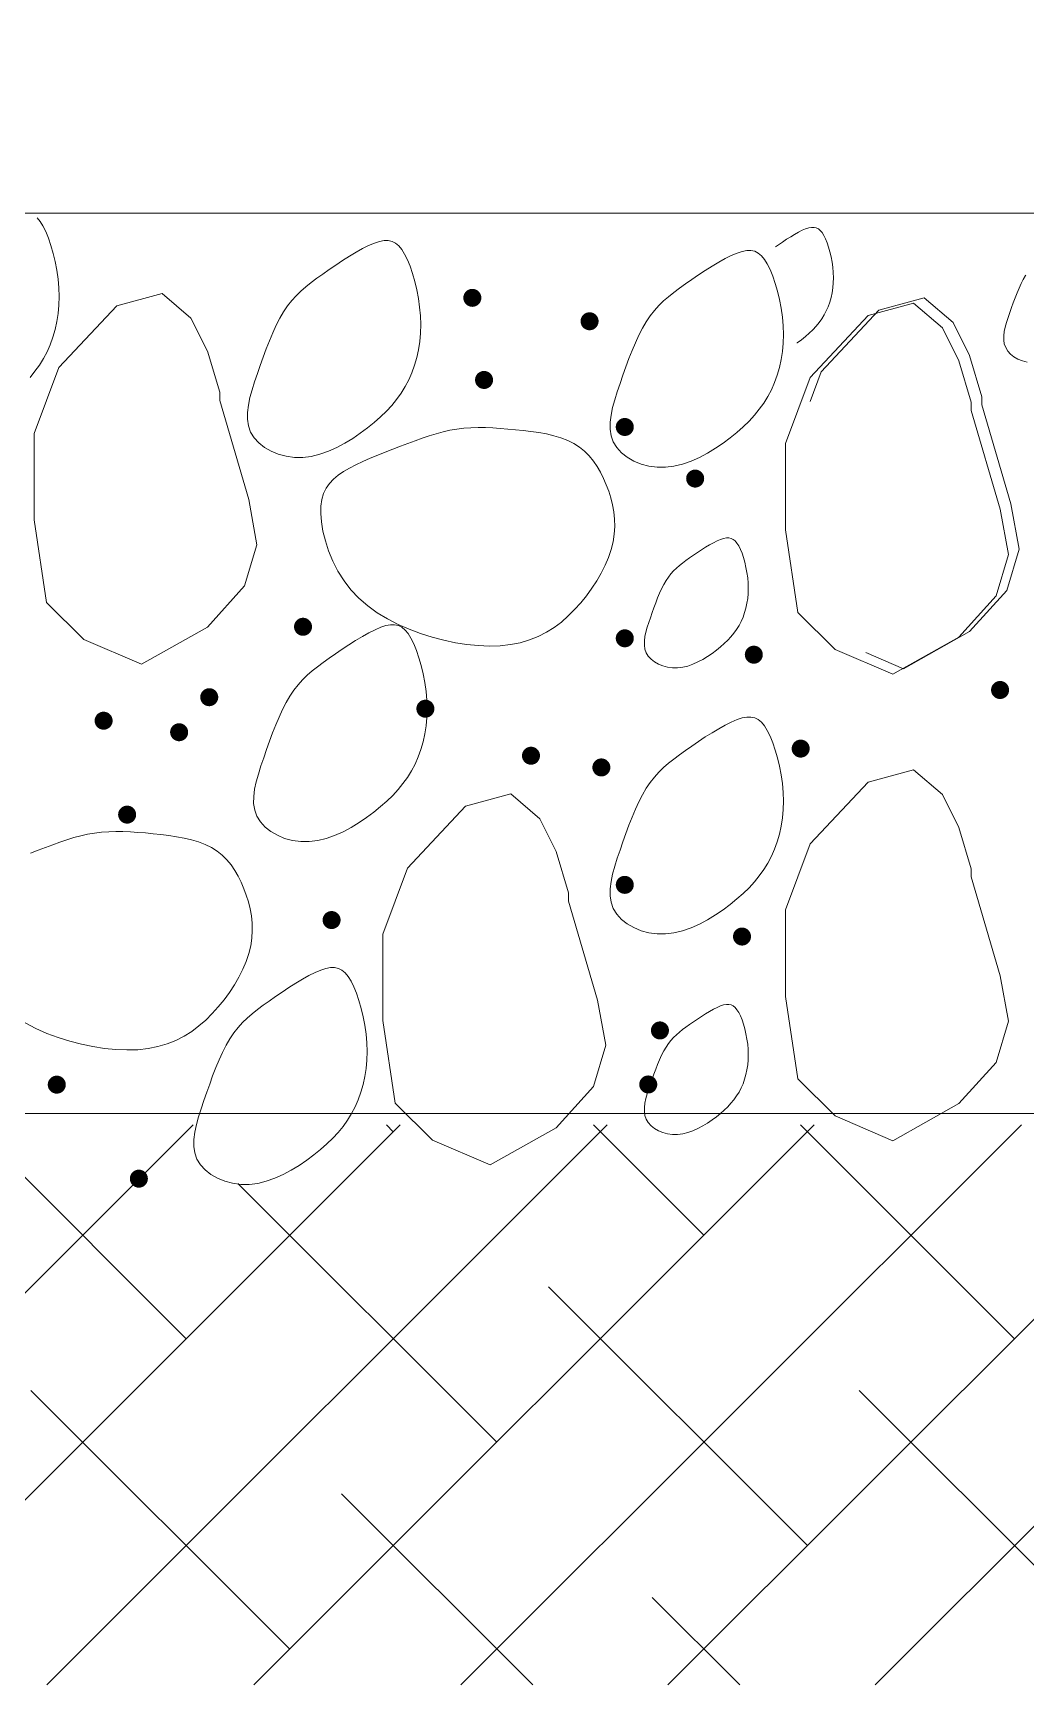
# Model space of a CAD drawing. Extents: x -6361 to -6309, y 575 to 701.
# Drawn here: x -6336.185 to -6335.084, y 652.387 to 654.222 of the extents above; entities that cross this region are included whole.
import ezdxf

# ---------------------------------------------------------------- set-up
doc = ezdxf.new("R2010")
doc.units = 0
doc.header["$MEASUREMENT"] = 0
for name, color, linetype in [('04', 1, 'CONTINUOUS'), ('FOOT', 4, 'CONTINUOUS'), ('HACTH', 8, 'CONTINUOUS')]:
    doc.layers.add(name, color=color, linetype=linetype)

msp = doc.modelspace()

# ---------------------------------------------------------------- hatches: boundary and pattern name
at = {"layer": 'FOOT'}
h = msp.add_hatch(dxfattribs=at)
h.set_pattern_fill('AR-SAND', color=256, style=0)
h.set_pattern_definition([(37.5, (-6568.4681, 648.7499), (-0.062993, 1.926824), [0, -1.52, 0, -1.7, 0, -1.625]), (7.5, (-6568.4681, 648.7499), (1.769777, 2.822146), [0, -0.82, 0, -1.37, 0, -0.525]), (327.5, (-6569.6981, 648.7499), (3.114142, 0.005659), [0, -0.5, 0, -1.8, 0, -2.35]), (317.5, (-6569.698, 648.7499), (3.006127, 0.877676), [0, -0.25, 0, -1.18, 0, -1.35])])
h.paths.add_polyline_path([(-6333.5034, 654.0217), (-6333.5034, 654.2217), (-6338.4353, 654.2217), (-6338.4353, 654.0217)])
h.paths.add_polyline_path([(-6334.485, 653.7523), (-6334.485, 654.19), (-6334.1057, 654.19), (-6334.1057, 653.7523)], flags=9)
at = {"layer": 'HACTH', "lineweight": 13}
h = msp.add_hatch(dxfattribs=at)
h.set_pattern_fill('ANSI38', color=256, scale=1.3, style=0)
h.set_pattern_definition([(45, (-6568.46813, 648.74985), (-0.11490485, 0.11490485), []), (135, (-6568.46813, 648.74985), (-0.34471456, 0.11490485), [0.40625, -0.24375])])
h.paths.add_polyline_path([(-6331.4038, 652.9861), (-6331.7269, 652.6636), (-6331.9808, 652.5254), (-6332.0961, 652.5023), (-6332.3269, 652.4793), (-6332.6269, 652.4332), (-6332.7885, 652.4332), (-6333.0654, 652.3871), (-6338.4196, 652.3871), (-6338.4196, 653.0091), (-6333.0423, 653.0091), (-6332.4654, 653.0091), (-6332.05, 653.1013), (-6331.9346, 653.2395), (-6331.8192, 653.3777), (-6331.773, 653.0321)])

# ---------------------------------------------------------------- linework, layer by layer
at = {"layer": '04', "lineweight": 13}
for p, q in [((-6333.5034, 654.0217), (-6338.4353, 654.0217)), ((-6333.5034, 653.0217), (-6338.4353, 653.0217))]:
    msp.add_line(p, q, dxfattribs=at)
at = {"layer": 'HACTH', "lineweight": 13}
for p, q in [((-6336.181, 654.0166), (-6336.1776, 654.0125)), ((-6336.1776, 654.0125), (-6336.1744, 654.0074)), ((-6336.1744, 654.0074), (-6336.1713, 654.0011)), ((-6336.1713, 654.0011), (-6336.1684, 653.9938)), ((-6335.3446, 653.9954), (-6335.3402, 653.9981)), ((-6335.3402, 653.9981), (-6335.3358, 654.0005)), ((-6335.3358, 654.0005), (-6335.3318, 654.0026)), ((-6335.3318, 654.0026), (-6335.328, 654.0042)), ((-6335.328, 654.0042), (-6335.3245, 654.0053)), ((-6335.3245, 654.0053), (-6335.3215, 654.0059)), ((-6335.3215, 654.0059), (-6335.3187, 654.0059)), ((-6335.3187, 654.0059), (-6335.3162, 654.0053)), ((-6335.3162, 654.0053), (-6335.3139, 654.0042)), ((-6335.3139, 654.0042), (-6335.3117, 654.0024)), ((-6335.3117, 654.0024), (-6335.3097, 654)), ((-6335.3097, 654), (-6335.3078, 653.9969)), ((-6335.3078, 653.9969), (-6335.306, 653.9931)), ((-6336.1684, 653.9938), (-6336.1656, 653.9858)), ((-6336.1656, 653.9858), (-6336.1631, 653.977)), ((-6335.8344, 653.9738), (-6335.827, 653.9783)), ((-6335.827, 653.9783), (-6335.8198, 653.9823)), ((-6335.8198, 653.9823), (-6335.813, 653.9857)), ((-6335.813, 653.9857), (-6335.8066, 653.9884)), ((-6335.8066, 653.9884), (-6335.8009, 653.9902)), ((-6335.8009, 653.9902), (-6335.7958, 653.9912)), ((-6335.7958, 653.9912), (-6335.7912, 653.9912)), ((-6335.7912, 653.9912), (-6335.787, 653.9903)), ((-6335.787, 653.9903), (-6335.7832, 653.9883)), ((-6335.7832, 653.9883), (-6335.7796, 653.9854)), ((-6335.7796, 653.9854), (-6335.7763, 653.9813)), ((-6335.7763, 653.9813), (-6335.7731, 653.9762)), ((-6335.4105, 653.9747), (-6335.4041, 653.9774)), ((-6335.4041, 653.9774), (-6335.3984, 653.9792)), ((-6335.3984, 653.9792), (-6335.3933, 653.9802)), ((-6335.3933, 653.9802), (-6335.3887, 653.9802)), ((-6335.3887, 653.9802), (-6335.3845, 653.9793)), ((-6335.3845, 653.9793), (-6335.3806, 653.9774)), ((-6335.3806, 653.9774), (-6335.3771, 653.9744)), ((-6335.3613, 653.9843), (-6335.3581, 653.9866)), ((-6335.3581, 653.9866), (-6335.3537, 653.9896)), ((-6335.3537, 653.9896), (-6335.3492, 653.9926)), ((-6335.3492, 653.9926), (-6335.3446, 653.9954)), ((-6335.306, 653.9931), (-6335.3042, 653.9887)), ((-6335.3042, 653.9887), (-6335.3025, 653.9839)), ((-6335.3025, 653.9839), (-6335.301, 653.9787)), ((-6335.301, 653.9787), (-6335.2997, 653.9731)), ((-6336.1631, 653.977), (-6336.1609, 653.9678)), ((-6336.1609, 653.9678), (-6336.1591, 653.9582)), ((-6335.8639, 653.954), (-6335.8568, 653.959)), ((-6335.8568, 653.959), (-6335.8495, 653.964)), ((-6335.8495, 653.964), (-6335.842, 653.969)), ((-6335.842, 653.969), (-6335.8344, 653.9738)), ((-6335.7731, 653.9762), (-6335.77, 653.9699)), ((-6335.77, 653.9699), (-6335.767, 653.9627)), ((-6335.767, 653.9627), (-6335.7642, 653.9546)), ((-6335.4395, 653.958), (-6335.4319, 653.9628)), ((-6335.4319, 653.9628), (-6335.4245, 653.9673)), ((-6335.4245, 653.9673), (-6335.4173, 653.9713)), ((-6335.4173, 653.9713), (-6335.4105, 653.9747)), ((-6335.3771, 653.9744), (-6335.3737, 653.9703)), ((-6335.3737, 653.9703), (-6335.3706, 653.9652)), ((-6335.3706, 653.9652), (-6335.3674, 653.9589)), ((-6335.2997, 653.9731), (-6335.2986, 653.9674)), ((-6335.2986, 653.9674), (-6335.2978, 653.9615)), ((-6335.2978, 653.9615), (-6335.2973, 653.9557)), ((-6336.1591, 653.9582), (-6336.1577, 653.9485)), ((-6336.1577, 653.9485), (-6336.1569, 653.9387)), ((-6335.8827, 653.9399), (-6335.8768, 653.9446)), ((-6335.8768, 653.9446), (-6335.8706, 653.9493)), ((-6335.8706, 653.9493), (-6335.8639, 653.954)), ((-6335.7642, 653.9546), (-6335.7617, 653.9458)), ((-6335.7617, 653.9458), (-6335.7595, 653.9366)), ((-6335.4681, 653.9383), (-6335.4614, 653.9431)), ((-6335.4614, 653.9431), (-6335.4543, 653.948)), ((-6335.4543, 653.948), (-6335.447, 653.953)), ((-6335.447, 653.953), (-6335.4395, 653.958)), ((-6335.3674, 653.9589), (-6335.3645, 653.9517)), ((-6335.3645, 653.9517), (-6335.3617, 653.9436)), ((-6335.3617, 653.9436), (-6335.3592, 653.9349)), ((-6335.2973, 653.9442), (-6335.2978, 653.9386)), ((-6335.2973, 653.9557), (-6335.2971, 653.9499)), ((-6335.2971, 653.9499), (-6335.2973, 653.9442)), ((-6335.0912, 653.9384), (-6335.0889, 653.9434)), ((-6335.0889, 653.9434), (-6335.0865, 653.948)), ((-6335.0865, 653.948), (-6335.084, 653.9524)), ((-6335.084, 653.9524), (-6335.0838, 653.9526)), ((-6336.1569, 653.9387), (-6336.1566, 653.929)), ((-6336.1566, 653.929), (-6336.1569, 653.9196)), ((-6336.0926, 653.9189), (-6336.0422, 653.9326)), ((-6336.0422, 653.9326), (-6336.0102, 653.9052)), ((-6335.903, 653.9186), (-6335.8984, 653.9245)), ((-6335.8984, 653.9245), (-6335.8934, 653.93)), ((-6335.8934, 653.93), (-6335.8882, 653.9351)), ((-6335.8882, 653.9351), (-6335.8827, 653.9399)), ((-6335.7595, 653.9366), (-6335.7577, 653.927)), ((-6335.7577, 653.927), (-6335.7564, 653.9173)), ((-6335.4909, 653.919), (-6335.4857, 653.9241)), ((-6335.4857, 653.9241), (-6335.4802, 653.9289)), ((-6335.4802, 653.9289), (-6335.4743, 653.9336)), ((-6335.4743, 653.9336), (-6335.4681, 653.9383)), ((-6335.3592, 653.9349), (-6335.357, 653.9256)), ((-6335.357, 653.9256), (-6335.3552, 653.916)), ((-6335.3012, 653.9228), (-6335.303, 653.9178)), ((-6335.2997, 653.9279), (-6335.3012, 653.9228)), ((-6335.2986, 653.9332), (-6335.2997, 653.9279)), ((-6335.2978, 653.9386), (-6335.2986, 653.9332)), ((-6335.2468, 653.914), (-6335.1964, 653.9277)), ((-6335.1964, 653.9277), (-6335.1643, 653.9002)), ((-6335.0975, 653.9222), (-6335.0955, 653.9277)), ((-6335.0955, 653.9277), (-6335.0934, 653.9331)), ((-6335.0934, 653.9331), (-6335.0912, 653.9384)), ((-6336.1577, 653.9103), (-6336.1591, 653.9012)), ((-6336.1569, 653.9196), (-6336.1577, 653.9103)), ((-6336.1567, 653.8502), (-6336.0926, 653.9189)), ((-6336.0102, 653.9052), (-6335.9918, 653.8685)), ((-6335.9156, 653.8971), (-6335.9116, 653.9049)), ((-6335.9116, 653.9049), (-6335.9074, 653.9121)), ((-6335.9074, 653.9121), (-6335.903, 653.9186)), ((-6335.7564, 653.9173), (-6335.7555, 653.9075)), ((-6335.7555, 653.9075), (-6335.7552, 653.8979)), ((-6335.5049, 653.9011), (-6335.5005, 653.9076)), ((-6335.5005, 653.9076), (-6335.4959, 653.9136)), ((-6335.4959, 653.9136), (-6335.4909, 653.919)), ((-6335.3552, 653.916), (-6335.3538, 653.9063)), ((-6335.3538, 653.9063), (-6335.353, 653.8965)), ((-6335.3228, 653.8392), (-6335.2587, 653.9079)), ((-6335.3101, 653.9042), (-6335.3131, 653.9001)), ((-6335.3109, 653.8453), (-6335.2468, 653.914)), ((-6335.3074, 653.9086), (-6335.3101, 653.9042)), ((-6335.3051, 653.9131), (-6335.3074, 653.9086)), ((-6335.303, 653.9178), (-6335.3051, 653.9131)), ((-6335.2587, 653.9079), (-6335.2083, 653.9216)), ((-6335.2083, 653.9216), (-6335.1762, 653.8942)), ((-6335.105, 653.9004), (-6335.1033, 653.9057)), ((-6335.1033, 653.9057), (-6335.1014, 653.9112)), ((-6335.1014, 653.9112), (-6335.0995, 653.9167)), ((-6335.0995, 653.9167), (-6335.0975, 653.9222)), ((-6336.161, 653.8924), (-6336.1634, 653.8839)), ((-6336.1591, 653.9012), (-6336.161, 653.8924)), ((-6335.9231, 653.88), (-6335.9194, 653.8888)), ((-6335.9194, 653.8888), (-6335.9156, 653.8971)), ((-6335.7555, 653.8884), (-6335.7563, 653.8791)), ((-6335.7552, 653.8979), (-6335.7555, 653.8884)), ((-6335.5169, 653.8778), (-6335.5131, 653.8861)), ((-6335.5131, 653.8861), (-6335.5091, 653.8939)), ((-6335.5091, 653.8939), (-6335.5049, 653.9011)), ((-6335.353, 653.8965), (-6335.3527, 653.8869)), ((-6335.3527, 653.8869), (-6335.353, 653.8774)), ((-6335.3239, 653.8884), (-6335.3281, 653.8847)), ((-6335.32, 653.8922), (-6335.3239, 653.8884)), ((-6335.3164, 653.896), (-6335.32, 653.8922)), ((-6335.3131, 653.9001), (-6335.3164, 653.896)), ((-6335.1762, 653.8942), (-6335.1579, 653.8576)), ((-6335.1643, 653.9002), (-6335.146, 653.8636)), ((-6335.1081, 653.8853), (-6335.1075, 653.8902)), ((-6335.1075, 653.8902), (-6335.1064, 653.8952)), ((-6335.1064, 653.8952), (-6335.105, 653.9004)), ((-6336.1699, 653.8677), (-6336.1738, 653.8602)), ((-6336.1664, 653.8756), (-6336.1699, 653.8677)), ((-6336.1634, 653.8839), (-6336.1664, 653.8756)), ((-6335.9918, 653.8685), (-6335.9781, 653.8228)), ((-6335.93, 653.8619), (-6335.9266, 653.8711)), ((-6335.9266, 653.8711), (-6335.9231, 653.88)), ((-6335.7577, 653.87), (-6335.7596, 653.8612)), ((-6335.7563, 653.8791), (-6335.7577, 653.87)), ((-6335.5241, 653.8601), (-6335.5206, 653.8691)), ((-6335.5206, 653.8691), (-6335.5169, 653.8778)), ((-6335.3538, 653.8681), (-6335.3552, 653.859)), ((-6335.353, 653.8774), (-6335.3538, 653.8681)), ((-6335.3373, 653.8775), (-6335.3375, 653.8774)), ((-6335.3325, 653.8811), (-6335.3373, 653.8775)), ((-6335.3281, 653.8847), (-6335.3325, 653.8811)), ((-6335.1081, 653.8807), (-6335.1081, 653.8853)), ((-6335.1075, 653.8764), (-6335.1081, 653.8807)), ((-6335.106, 653.8723), (-6335.1075, 653.8764)), ((-6335.1037, 653.8685), (-6335.106, 653.8723)), ((-6335.1006, 653.865), (-6335.1037, 653.8685)), ((-6336.1842, 653.777), (-6336.1567, 653.8502)), ((-6336.1783, 653.853), (-6336.1833, 653.846)), ((-6336.1738, 653.8602), (-6336.1783, 653.853)), ((-6335.9364, 653.8434), (-6335.9332, 653.8526)), ((-6335.9332, 653.8526), (-6335.93, 653.8619)), ((-6335.7621, 653.8527), (-6335.765, 653.8445)), ((-6335.7596, 653.8612), (-6335.7621, 653.8527)), ((-6335.5307, 653.8416), (-6335.5275, 653.8509)), ((-6335.5275, 653.8509), (-6335.5241, 653.8601)), ((-6335.3571, 653.8502), (-6335.3595, 653.8417)), ((-6335.3552, 653.859), (-6335.3571, 653.8502)), ((-6335.1579, 653.8576), (-6335.1442, 653.8118)), ((-6335.146, 653.8636), (-6335.1323, 653.8178)), ((-6335.0968, 653.862), (-6335.1006, 653.865)), ((-6335.0924, 653.8595), (-6335.0968, 653.862)), ((-6335.0875, 653.8575), (-6335.0924, 653.8595)), ((-6335.0823, 653.8561), (-6335.0875, 653.8575)), ((-6336.1833, 653.846), (-6336.1887, 653.8393)), ((-6335.9423, 653.8255), (-6335.9395, 653.8344)), ((-6335.9395, 653.8344), (-6335.9364, 653.8434)), ((-6335.7685, 653.8366), (-6335.7725, 653.829)), ((-6335.765, 653.8445), (-6335.7685, 653.8366)), ((-6335.537, 653.8234), (-6335.5339, 653.8324)), ((-6335.5339, 653.8324), (-6335.5307, 653.8416)), ((-6335.3625, 653.8335), (-6335.366, 653.8256)), ((-6335.3595, 653.8417), (-6335.3625, 653.8335)), ((-6335.3503, 653.766), (-6335.3228, 653.8392)), ((-6335.3231, 653.8126), (-6335.3109, 653.8453)), ((-6335.9781, 653.8228), (-6335.9781, 653.8136)), ((-6335.9781, 653.8136), (-6335.946, 653.7038)), ((-6335.9465, 653.8084), (-6335.9447, 653.8168)), ((-6335.9447, 653.8168), (-6335.9423, 653.8255)), ((-6335.7819, 653.8148), (-6335.7874, 653.8081)), ((-6335.7769, 653.8218), (-6335.7819, 653.8148)), ((-6335.7725, 653.829), (-6335.7769, 653.8218)), ((-6335.5422, 653.8058), (-6335.5398, 653.8145)), ((-6335.5398, 653.8145), (-6335.537, 653.8234)), ((-6335.3699, 653.818), (-6335.3744, 653.8108)), ((-6335.366, 653.8256), (-6335.3699, 653.818)), ((-6335.1323, 653.8178), (-6335.1323, 653.8087)), ((-6335.9476, 653.7927), (-6335.9475, 653.8004)), ((-6335.9475, 653.8004), (-6335.9465, 653.8084)), ((-6335.7998, 653.7954), (-6335.8068, 653.7892)), ((-6335.7933, 653.8017), (-6335.7998, 653.7954)), ((-6335.7874, 653.8081), (-6335.7933, 653.8017)), ((-6335.545, 653.7894), (-6335.544, 653.7974)), ((-6335.544, 653.7974), (-6335.5422, 653.8058)), ((-6335.3849, 653.7972), (-6335.3908, 653.7907)), ((-6335.3794, 653.8038), (-6335.3849, 653.7972)), ((-6335.3744, 653.8108), (-6335.3794, 653.8038)), ((-6335.1442, 653.8118), (-6335.1442, 653.8026)), ((-6335.1442, 653.8026), (-6335.1121, 653.6928)), ((-6335.1323, 653.8087), (-6335.1002, 653.6988)), ((-6336.1842, 653.6809), (-6336.1842, 653.777)), ((-6335.9465, 653.7854), (-6335.9476, 653.7927)), ((-6335.9441, 653.7786), (-6335.9465, 653.7854)), ((-6335.9402, 653.7723), (-6335.9441, 653.7786)), ((-6335.8223, 653.7772), (-6335.8306, 653.7715)), ((-6335.8143, 653.7832), (-6335.8223, 653.7772)), ((-6335.8068, 653.7892), (-6335.8143, 653.7832)), ((-6335.738, 653.7767), (-6335.7457, 653.7744)), ((-6335.7304, 653.7788), (-6335.738, 653.7767)), ((-6335.7227, 653.7805), (-6335.7304, 653.7788)), ((-6335.715, 653.7819), (-6335.7227, 653.7805)), ((-6335.7072, 653.7828), (-6335.715, 653.7819)), ((-6335.6994, 653.7834), (-6335.7072, 653.7828)), ((-6335.6915, 653.7836), (-6335.6994, 653.7834)), ((-6335.6834, 653.7835), (-6335.6915, 653.7836)), ((-6335.6753, 653.7832), (-6335.6834, 653.7835)), ((-6335.667, 653.7826), (-6335.6753, 653.7832)), ((-6335.6586, 653.7819), (-6335.667, 653.7826)), ((-6335.6501, 653.7811), (-6335.6586, 653.7819)), ((-6335.6415, 653.7802), (-6335.6501, 653.7811)), ((-6335.6328, 653.7792), (-6335.6415, 653.7802)), ((-6335.6241, 653.7779), (-6335.6328, 653.7792)), ((-6335.6157, 653.7764), (-6335.6241, 653.7779)), ((-6335.6074, 653.7745), (-6335.6157, 653.7764)), ((-6335.5451, 653.7817), (-6335.545, 653.7894)), ((-6335.544, 653.7744), (-6335.5451, 653.7817)), ((-6335.4043, 653.7782), (-6335.4118, 653.7722)), ((-6335.3973, 653.7844), (-6335.4043, 653.7782)), ((-6335.3908, 653.7907), (-6335.3973, 653.7844)), ((-6335.935, 653.7666), (-6335.9402, 653.7723)), ((-6335.9287, 653.7615), (-6335.935, 653.7666)), ((-6335.9213, 653.7573), (-6335.9287, 653.7615)), ((-6335.9133, 653.754), (-6335.9213, 653.7573)), ((-6335.8577, 653.7572), (-6335.8671, 653.7539)), ((-6335.8484, 653.7613), (-6335.8577, 653.7572)), ((-6335.8394, 653.7661), (-6335.8484, 653.7613)), ((-6335.8306, 653.7715), (-6335.8394, 653.7661)), ((-6335.786, 653.7596), (-6335.7945, 653.7564)), ((-6335.7776, 653.7628), (-6335.786, 653.7596)), ((-6335.7694, 653.7659), (-6335.7776, 653.7628)), ((-6335.7614, 653.7689), (-6335.7694, 653.7659)), ((-6335.7535, 653.7717), (-6335.7614, 653.7689)), ((-6335.7457, 653.7744), (-6335.7535, 653.7717)), ((-6335.5996, 653.7721), (-6335.6074, 653.7745)), ((-6335.5921, 653.7693), (-6335.5996, 653.7721)), ((-6335.5852, 653.7659), (-6335.5921, 653.7693)), ((-6335.579, 653.7618), (-6335.5852, 653.7659)), ((-6335.5733, 653.7572), (-6335.579, 653.7618)), ((-6335.5682, 653.7521), (-6335.5733, 653.7572)), ((-6335.5416, 653.7676), (-6335.544, 653.7744)), ((-6335.5377, 653.7613), (-6335.5416, 653.7676)), ((-6335.5325, 653.7556), (-6335.5377, 653.7613)), ((-6335.4281, 653.7605), (-6335.4369, 653.7552)), ((-6335.4197, 653.7662), (-6335.4281, 653.7605)), ((-6335.4118, 653.7722), (-6335.4197, 653.7662)), ((-6335.3503, 653.6699), (-6335.3503, 653.766)), ((-6335.9046, 653.7517), (-6335.9133, 653.754)), ((-6335.8954, 653.7504), (-6335.9046, 653.7517)), ((-6335.886, 653.7504), (-6335.8954, 653.7504)), ((-6335.8766, 653.7515), (-6335.886, 653.7504)), ((-6335.8671, 653.7539), (-6335.8766, 653.7515)), ((-6335.8271, 653.7423), (-6335.8343, 653.7385)), ((-6335.8194, 653.746), (-6335.8271, 653.7423)), ((-6335.8113, 653.7496), (-6335.8194, 653.746)), ((-6335.8029, 653.753), (-6335.8113, 653.7496)), ((-6335.7945, 653.7564), (-6335.8029, 653.753)), ((-6335.5636, 653.7464), (-6335.5682, 653.7521)), ((-6335.5594, 653.7404), (-6335.5636, 653.7464)), ((-6335.5557, 653.7339), (-6335.5594, 653.7404)), ((-6335.5261, 653.7505), (-6335.5325, 653.7556)), ((-6335.5188, 653.7463), (-6335.5261, 653.7505)), ((-6335.5107, 653.743), (-6335.5188, 653.7463)), ((-6335.502, 653.7407), (-6335.5107, 653.743)), ((-6335.4929, 653.7394), (-6335.502, 653.7407)), ((-6335.4835, 653.7394), (-6335.4929, 653.7394)), ((-6335.4741, 653.7406), (-6335.4835, 653.7394)), ((-6335.4646, 653.7429), (-6335.4741, 653.7406)), ((-6335.4552, 653.7462), (-6335.4646, 653.7429)), ((-6335.4459, 653.7503), (-6335.4552, 653.7462)), ((-6335.4369, 653.7552), (-6335.4459, 653.7503)), ((-6335.8565, 653.7214), (-6335.8601, 653.7162)), ((-6335.8521, 653.7261), (-6335.8565, 653.7214)), ((-6335.8469, 653.7305), (-6335.8521, 653.7261)), ((-6335.841, 653.7346), (-6335.8469, 653.7305)), ((-6335.8343, 653.7385), (-6335.841, 653.7346)), ((-6335.5524, 653.7271), (-6335.5557, 653.7339)), ((-6335.5493, 653.7201), (-6335.5524, 653.7271)), ((-6335.946, 653.7038), (-6335.9369, 653.6534)), ((-6335.8649, 653.7038), (-6335.866, 653.6964)), ((-6335.8629, 653.7104), (-6335.8649, 653.7038)), ((-6335.8601, 653.7162), (-6335.8629, 653.7104)), ((-6335.5466, 653.7128), (-6335.5493, 653.7201)), ((-6335.5443, 653.7054), (-6335.5466, 653.7128)), ((-6335.5424, 653.6977), (-6335.5443, 653.7054)), ((-6335.866, 653.6964), (-6335.8662, 653.6881)), ((-6335.8662, 653.6881), (-6335.8654, 653.6787)), ((-6335.541, 653.6899), (-6335.5424, 653.6977)), ((-6335.5401, 653.6818), (-6335.541, 653.6899)), ((-6335.1121, 653.6928), (-6335.103, 653.6424)), ((-6335.1002, 653.6988), (-6335.091, 653.6485)), ((-6336.1705, 653.5893), (-6336.1842, 653.6809)), ((-6335.8654, 653.6787), (-6335.8637, 653.6685)), ((-6335.8637, 653.6685), (-6335.861, 653.6577)), ((-6335.5404, 653.6653), (-6335.5399, 653.6737)), ((-6335.5399, 653.6737), (-6335.5401, 653.6818)), ((-6335.3366, 653.5783), (-6335.3503, 653.6699)), ((-6335.9369, 653.6534), (-6335.9506, 653.6076)), ((-6335.861, 653.6577), (-6335.8574, 653.6466)), ((-6335.5468, 653.6394), (-6335.5439, 653.6481)), ((-6335.5439, 653.6481), (-6335.5417, 653.6568)), ((-6335.5417, 653.6568), (-6335.5404, 653.6653)), ((-6335.4481, 653.6448), (-6335.4436, 653.6478)), ((-6335.4436, 653.6478), (-6335.4391, 653.6506)), ((-6335.4391, 653.6506), (-6335.4346, 653.6533)), ((-6335.4346, 653.6533), (-6335.4303, 653.6557)), ((-6335.4303, 653.6557), (-6335.4262, 653.6578)), ((-6335.4262, 653.6578), (-6335.4224, 653.6594)), ((-6335.4224, 653.6594), (-6335.419, 653.6605)), ((-6335.419, 653.6605), (-6335.4159, 653.6611)), ((-6335.4159, 653.6611), (-6335.4132, 653.6611)), ((-6335.4132, 653.6611), (-6335.4106, 653.6605)), ((-6335.4106, 653.6605), (-6335.4083, 653.6594)), ((-6335.4083, 653.6594), (-6335.4062, 653.6576)), ((-6335.4062, 653.6576), (-6335.4042, 653.6552)), ((-6335.4042, 653.6552), (-6335.4023, 653.6521)), ((-6335.4023, 653.6521), (-6335.4004, 653.6483)), ((-6335.4004, 653.6483), (-6335.3986, 653.644)), ((-6335.091, 653.6485), (-6335.1048, 653.6027)), ((-6335.8574, 653.6466), (-6335.8527, 653.6353)), ((-6335.8527, 653.6353), (-6335.847, 653.6242)), ((-6335.5548, 653.622), (-6335.5504, 653.6307)), ((-6335.5504, 653.6307), (-6335.5468, 653.6394)), ((-6335.4714, 653.6274), (-6335.4681, 653.6303)), ((-6335.4681, 653.6303), (-6335.4645, 653.6331)), ((-6335.4645, 653.6331), (-6335.4608, 653.6359)), ((-6335.4608, 653.6359), (-6335.4568, 653.6388)), ((-6335.4568, 653.6388), (-6335.4526, 653.6418)), ((-6335.4526, 653.6418), (-6335.4481, 653.6448)), ((-6335.3986, 653.644), (-6335.397, 653.6391)), ((-6335.397, 653.6391), (-6335.3955, 653.6339)), ((-6335.3955, 653.6339), (-6335.3942, 653.6283)), ((-6335.103, 653.6424), (-6335.1167, 653.5967)), ((-6335.847, 653.6242), (-6335.8403, 653.6135)), ((-6335.8403, 653.6135), (-6335.8326, 653.6034)), ((-6335.5652, 653.605), (-6335.5597, 653.6134)), ((-6335.5597, 653.6134), (-6335.5548, 653.622)), ((-6335.4854, 653.6093), (-6335.4829, 653.6136)), ((-6335.4829, 653.6136), (-6335.4803, 653.6175)), ((-6335.4803, 653.6175), (-6335.4775, 653.6211)), ((-6335.4775, 653.6211), (-6335.4745, 653.6244)), ((-6335.4745, 653.6244), (-6335.4714, 653.6274)), ((-6335.3942, 653.6283), (-6335.3931, 653.6226)), ((-6335.3931, 653.6226), (-6335.3923, 653.6167)), ((-6335.3923, 653.6167), (-6335.3917, 653.6109)), ((-6335.3917, 653.6109), (-6335.3916, 653.6051)), ((-6335.9506, 653.6076), (-6335.9918, 653.5619)), ((-6335.8326, 653.6034), (-6335.8237, 653.5941)), ((-6335.8237, 653.5941), (-6335.814, 653.5856)), ((-6335.5776, 653.5889), (-6335.5712, 653.5968)), ((-6335.5712, 653.5968), (-6335.5652, 653.605)), ((-6335.4944, 653.589), (-6335.4923, 653.5944)), ((-6335.4923, 653.5944), (-6335.4901, 653.5996)), ((-6335.4901, 653.5996), (-6335.4878, 653.6046)), ((-6335.4878, 653.6046), (-6335.4854, 653.6093)), ((-6335.3922, 653.5938), (-6335.3931, 653.5884)), ((-6335.3917, 653.5994), (-6335.3922, 653.5938)), ((-6335.3916, 653.6051), (-6335.3917, 653.5994)), ((-6335.1167, 653.5967), (-6335.1579, 653.5509)), ((-6335.1048, 653.6027), (-6335.146, 653.5569)), ((-6336.1292, 653.5481), (-6336.1705, 653.5893)), ((-6335.814, 653.5856), (-6335.8034, 653.5779)), ((-6335.8034, 653.5779), (-6335.7921, 653.5711)), ((-6335.5991, 653.5676), (-6335.5915, 653.5743)), ((-6335.5915, 653.5743), (-6335.5844, 653.5814)), ((-6335.5844, 653.5814), (-6335.5776, 653.5889)), ((-6335.5003, 653.5724), (-6335.4984, 653.578)), ((-6335.4984, 653.578), (-6335.4964, 653.5835)), ((-6335.4964, 653.5835), (-6335.4944, 653.589)), ((-6335.3957, 653.578), (-6335.3975, 653.5731)), ((-6335.3942, 653.5831), (-6335.3957, 653.578)), ((-6335.3931, 653.5884), (-6335.3942, 653.5831)), ((-6335.2953, 653.5371), (-6335.3366, 653.5783)), ((-6335.9918, 653.5619), (-6336.0651, 653.5207)), ((-6335.8199, 653.5516), (-6335.8127, 653.5556)), ((-6335.8127, 653.5556), (-6335.8059, 653.559)), ((-6335.8059, 653.559), (-6335.7996, 653.5617)), ((-6335.7996, 653.5617), (-6335.7939, 653.5636)), ((-6335.7939, 653.5636), (-6335.7888, 653.5645)), ((-6335.7921, 653.5711), (-6335.7802, 653.5649)), ((-6335.7888, 653.5645), (-6335.7842, 653.5646)), ((-6335.7842, 653.5646), (-6335.78, 653.5636)), ((-6335.7802, 653.5649), (-6335.7679, 653.5595)), ((-6335.78, 653.5636), (-6335.7761, 653.5617)), ((-6335.7761, 653.5617), (-6335.7726, 653.5587)), ((-6335.7726, 653.5587), (-6335.7692, 653.5547)), ((-6335.7679, 653.5595), (-6335.7553, 653.5548)), ((-6335.6248, 653.5516), (-6335.6157, 653.5562)), ((-6335.6157, 653.5562), (-6335.6072, 653.5616)), ((-6335.6072, 653.5616), (-6335.5991, 653.5676)), ((-6335.5064, 653.5514), (-6335.5053, 653.5565)), ((-6335.5053, 653.5565), (-6335.5039, 653.5617)), ((-6335.5039, 653.5617), (-6335.5022, 653.567)), ((-6335.5022, 653.567), (-6335.5003, 653.5724)), ((-6335.4046, 653.5594), (-6335.4076, 653.5553)), ((-6335.4019, 653.5638), (-6335.4046, 653.5594)), ((-6335.3995, 653.5683), (-6335.4019, 653.5638)), ((-6335.3975, 653.5731), (-6335.3995, 653.5683)), ((-6335.146, 653.5569), (-6335.2193, 653.5157)), ((-6336.0651, 653.5207), (-6336.1292, 653.5481)), ((-6335.8498, 653.5323), (-6335.8424, 653.5374)), ((-6335.8424, 653.5374), (-6335.8349, 653.5424)), ((-6335.8349, 653.5424), (-6335.8274, 653.5471)), ((-6335.8274, 653.5471), (-6335.8199, 653.5516)), ((-6335.7692, 653.5547), (-6335.766, 653.5495)), ((-6335.766, 653.5495), (-6335.7629, 653.5433)), ((-6335.7629, 653.5433), (-6335.7599, 653.536)), ((-6335.7553, 653.5548), (-6335.7425, 653.5507)), ((-6335.7425, 653.5507), (-6335.7296, 653.5474)), ((-6335.7296, 653.5474), (-6335.7167, 653.5446)), ((-6335.7167, 653.5446), (-6335.7039, 653.5426)), ((-6335.7039, 653.5426), (-6335.6913, 653.5414)), ((-6335.6913, 653.5414), (-6335.679, 653.5409)), ((-6335.679, 653.5409), (-6335.6671, 653.5413)), ((-6335.6671, 653.5413), (-6335.6557, 653.5425)), ((-6335.6557, 653.5425), (-6335.6448, 653.5446)), ((-6335.6448, 653.5446), (-6335.6345, 653.5477)), ((-6335.6345, 653.5477), (-6335.6248, 653.5516)), ((-6335.507, 653.5466), (-6335.5064, 653.5514)), ((-6335.507, 653.542), (-6335.507, 653.5466)), ((-6335.5063, 653.5376), (-6335.507, 653.542)), ((-6335.5049, 653.5335), (-6335.5063, 653.5376)), ((-6335.4225, 653.5399), (-6335.427, 653.5363)), ((-6335.4183, 653.5436), (-6335.4225, 653.5399)), ((-6335.4145, 653.5474), (-6335.4183, 653.5436)), ((-6335.4109, 653.5513), (-6335.4145, 653.5474)), ((-6335.4076, 653.5553), (-6335.4109, 653.5513)), ((-6335.2312, 653.5097), (-6335.2953, 653.5371)), ((-6335.1579, 653.5509), (-6335.2312, 653.5097)), ((-6335.8698, 653.5179), (-6335.8635, 653.5226)), ((-6335.8635, 653.5226), (-6335.8569, 653.5274)), ((-6335.8569, 653.5274), (-6335.8498, 653.5323)), ((-6335.7599, 653.536), (-6335.7572, 653.5279)), ((-6335.7572, 653.5279), (-6335.7547, 653.5192)), ((-6335.7547, 653.5192), (-6335.7525, 653.51)), ((-6335.5026, 653.5297), (-6335.5049, 653.5335)), ((-6335.4994, 653.5263), (-6335.5026, 653.5297)), ((-6335.4956, 653.5233), (-6335.4994, 653.5263)), ((-6335.4913, 653.5208), (-6335.4956, 653.5233)), ((-6335.4864, 653.5188), (-6335.4913, 653.5208)), ((-6335.4812, 653.5174), (-6335.4864, 653.5188)), ((-6335.4587, 653.5187), (-6335.4644, 653.5173)), ((-6335.4531, 653.5207), (-6335.4587, 653.5187)), ((-6335.4475, 653.5232), (-6335.4531, 653.5207)), ((-6335.4421, 653.5261), (-6335.4475, 653.5232)), ((-6335.4368, 653.5293), (-6335.4421, 653.5261)), ((-6335.4318, 653.5327), (-6335.4368, 653.5293)), ((-6335.427, 653.5363), (-6335.4318, 653.5327)), ((-6335.2193, 653.5157), (-6335.2612, 653.5337)), ((-6335.8913, 653.4979), (-6335.8864, 653.5033)), ((-6335.8864, 653.5033), (-6335.8812, 653.5084)), ((-6335.8812, 653.5084), (-6335.8757, 653.5133)), ((-6335.8757, 653.5133), (-6335.8698, 653.5179)), ((-6335.7525, 653.51), (-6335.7507, 653.5004)), ((-6335.7507, 653.5004), (-6335.7493, 653.4906)), ((-6335.4757, 653.5166), (-6335.4812, 653.5174)), ((-6335.4701, 653.5166), (-6335.4757, 653.5166)), ((-6335.4644, 653.5173), (-6335.4701, 653.5166)), ((-6335.9046, 653.4782), (-6335.9004, 653.4854)), ((-6335.9004, 653.4854), (-6335.896, 653.492)), ((-6335.896, 653.492), (-6335.8913, 653.4979)), ((-6335.7493, 653.4906), (-6335.7485, 653.4809)), ((-6335.9124, 653.4621), (-6335.9086, 653.4704)), ((-6335.9086, 653.4704), (-6335.9046, 653.4782)), ((-6335.7485, 653.4809), (-6335.7482, 653.4712)), ((-6335.7482, 653.4712), (-6335.7485, 653.4617)), ((-6335.9195, 653.4444), (-6335.916, 653.4534)), ((-6335.916, 653.4534), (-6335.9124, 653.4621)), ((-6335.7493, 653.4524), (-6335.7507, 653.4434)), ((-6335.7485, 653.4617), (-6335.7493, 653.4524)), ((-6335.4319, 653.4446), (-6335.4245, 653.4491)), ((-6335.4245, 653.4491), (-6335.4173, 653.4531)), ((-6335.4173, 653.4531), (-6335.4105, 653.4565)), ((-6335.4105, 653.4565), (-6335.4041, 653.4592)), ((-6335.4041, 653.4592), (-6335.3984, 653.4611)), ((-6335.3984, 653.4611), (-6335.3933, 653.462)), ((-6335.3933, 653.462), (-6335.3887, 653.4621)), ((-6335.3887, 653.4621), (-6335.3845, 653.4611)), ((-6335.3845, 653.4611), (-6335.3806, 653.4592)), ((-6335.3806, 653.4592), (-6335.3771, 653.4562)), ((-6335.3771, 653.4562), (-6335.3737, 653.4522)), ((-6335.3737, 653.4522), (-6335.3706, 653.447)), ((-6335.3706, 653.447), (-6335.3674, 653.4408)), ((-6335.9262, 653.426), (-6335.9229, 653.4352)), ((-6335.9229, 653.4352), (-6335.9195, 653.4444)), ((-6335.7526, 653.4346), (-6335.755, 653.426)), ((-6335.7507, 653.4434), (-6335.7526, 653.4346)), ((-6335.4614, 653.4249), (-6335.4543, 653.4298)), ((-6335.4543, 653.4298), (-6335.447, 653.4349)), ((-6335.447, 653.4349), (-6335.4395, 653.4399)), ((-6335.4395, 653.4399), (-6335.4319, 653.4446)), ((-6335.3674, 653.4408), (-6335.3645, 653.4335)), ((-6335.3645, 653.4335), (-6335.3617, 653.4254)), ((-6335.9325, 653.4077), (-6335.9294, 653.4168)), ((-6335.9294, 653.4168), (-6335.9262, 653.426)), ((-6335.7614, 653.4099), (-6335.7654, 653.4024)), ((-6335.758, 653.4178), (-6335.7614, 653.4099)), ((-6335.755, 653.426), (-6335.758, 653.4178)), ((-6335.4857, 653.4059), (-6335.4802, 653.4108)), ((-6335.4802, 653.4108), (-6335.4743, 653.4154)), ((-6335.4743, 653.4154), (-6335.4681, 653.4201)), ((-6335.4681, 653.4201), (-6335.4614, 653.4249)), ((-6335.3617, 653.4254), (-6335.3592, 653.4167)), ((-6335.3592, 653.4167), (-6335.357, 653.4075)), ((-6335.9377, 653.3902), (-6335.9353, 653.3988)), ((-6335.9353, 653.3988), (-6335.9325, 653.4077)), ((-6335.7699, 653.3951), (-6335.7749, 653.3882)), ((-6335.7654, 653.4024), (-6335.7699, 653.3951)), ((-6335.5005, 653.3895), (-6335.4959, 653.3954)), ((-6335.4959, 653.3954), (-6335.4909, 653.4008)), ((-6335.4909, 653.4008), (-6335.4857, 653.4059)), ((-6335.357, 653.4075), (-6335.3552, 653.3979)), ((-6335.3552, 653.3979), (-6335.3538, 653.3881)), ((-6335.2587, 653.3898), (-6335.2083, 653.4035)), ((-6335.2083, 653.4035), (-6335.1762, 653.376)), ((-6335.9406, 653.366), (-6335.9405, 653.3737)), ((-6335.9405, 653.3737), (-6335.9395, 653.3818)), ((-6335.9395, 653.3818), (-6335.9377, 653.3902)), ((-6335.7863, 653.375), (-6335.7928, 653.3687)), ((-6335.7803, 653.3815), (-6335.7863, 653.375)), ((-6335.7749, 653.3882), (-6335.7803, 653.3815)), ((-6335.7056, 653.363), (-6335.6552, 653.3767)), ((-6335.6552, 653.3767), (-6335.6231, 653.3492)), ((-6335.5131, 653.3679), (-6335.5091, 653.3757)), ((-6335.5091, 653.3757), (-6335.5049, 653.3829)), ((-6335.5049, 653.3829), (-6335.5005, 653.3895)), ((-6335.3538, 653.3881), (-6335.353, 653.3784)), ((-6335.353, 653.3784), (-6335.3527, 653.3687)), ((-6335.3228, 653.3211), (-6335.2587, 653.3898)), ((-6335.1762, 653.376), (-6335.1579, 653.3394)), ((-6335.9394, 653.3588), (-6335.9406, 653.366)), ((-6335.937, 653.3519), (-6335.9394, 653.3588)), ((-6335.8072, 653.3565), (-6335.8152, 653.3506)), ((-6335.7998, 653.3626), (-6335.8072, 653.3565)), ((-6335.7928, 653.3687), (-6335.7998, 653.3626)), ((-6335.7697, 653.2943), (-6335.7056, 653.363)), ((-6335.5206, 653.3509), (-6335.5169, 653.3596)), ((-6335.5169, 653.3596), (-6335.5131, 653.3679)), ((-6335.353, 653.3592), (-6335.3538, 653.35)), ((-6335.3527, 653.3687), (-6335.353, 653.3592)), ((-6335.9331, 653.3456), (-6335.937, 653.3519)), ((-6335.928, 653.3399), (-6335.9331, 653.3456)), ((-6335.9216, 653.3349), (-6335.928, 653.3399)), ((-6335.8324, 653.3395), (-6335.8414, 653.3347)), ((-6335.8236, 653.3448), (-6335.8324, 653.3395)), ((-6335.8152, 653.3506), (-6335.8236, 653.3448)), ((-6335.6231, 653.3492), (-6335.6048, 653.3126)), ((-6335.5275, 653.3327), (-6335.5241, 653.3419)), ((-6335.5241, 653.3419), (-6335.5206, 653.3509)), ((-6335.3552, 653.3409), (-6335.3571, 653.3321)), ((-6335.3538, 653.35), (-6335.3552, 653.3409)), ((-6335.1579, 653.3394), (-6335.1442, 653.2936)), ((-6336.1716, 653.3173), (-6336.1798, 653.3142)), ((-6336.1635, 653.3202), (-6336.1716, 653.3173)), ((-6336.1557, 653.3231), (-6336.1635, 653.3202)), ((-6336.1479, 653.3257), (-6336.1557, 653.3231)), ((-6336.1402, 653.3281), (-6336.1479, 653.3257)), ((-6336.1325, 653.3301), (-6336.1402, 653.3281)), ((-6336.1249, 653.3319), (-6336.1325, 653.3301)), ((-6336.1172, 653.3332), (-6336.1249, 653.3319)), ((-6336.1094, 653.3342), (-6336.1172, 653.3332)), ((-6336.1015, 653.3347), (-6336.1094, 653.3342)), ((-6336.0936, 653.3349), (-6336.1015, 653.3347)), ((-6336.0856, 653.3348), (-6336.0936, 653.3349)), ((-6336.0774, 653.3345), (-6336.0856, 653.3348)), ((-6336.0692, 653.334), (-6336.0774, 653.3345)), ((-6336.0608, 653.3333), (-6336.0692, 653.334)), ((-6336.0523, 653.3325), (-6336.0608, 653.3333)), ((-6336.0436, 653.3316), (-6336.0523, 653.3325)), ((-6336.0349, 653.3305), (-6336.0436, 653.3316)), ((-6336.0263, 653.3292), (-6336.0349, 653.3305)), ((-6336.0178, 653.3277), (-6336.0263, 653.3292)), ((-6336.0096, 653.3258), (-6336.0178, 653.3277)), ((-6336.0017, 653.3235), (-6336.0096, 653.3258)), ((-6335.9943, 653.3206), (-6336.0017, 653.3235)), ((-6335.9874, 653.3172), (-6335.9943, 653.3206)), ((-6335.9811, 653.3132), (-6335.9874, 653.3172)), ((-6335.9143, 653.3307), (-6335.9216, 653.3349)), ((-6335.9062, 653.3273), (-6335.9143, 653.3307)), ((-6335.8975, 653.325), (-6335.9062, 653.3273)), ((-6335.8884, 653.3238), (-6335.8975, 653.325)), ((-6335.879, 653.3237), (-6335.8884, 653.3238)), ((-6335.8695, 653.3249), (-6335.879, 653.3237)), ((-6335.8601, 653.3272), (-6335.8695, 653.3249)), ((-6335.8507, 653.3305), (-6335.8601, 653.3272)), ((-6335.8414, 653.3347), (-6335.8507, 653.3305)), ((-6335.5339, 653.3143), (-6335.5307, 653.3235)), ((-6335.5307, 653.3235), (-6335.5275, 653.3327)), ((-6335.3595, 653.3235), (-6335.3625, 653.3153)), ((-6335.3571, 653.3321), (-6335.3595, 653.3235)), ((-6335.3503, 653.2479), (-6335.3228, 653.3211)), ((-6336.1798, 653.3142), (-6336.1882, 653.311)), ((-6335.9754, 653.3086), (-6335.9811, 653.3132)), ((-6335.9703, 653.3034), (-6335.9754, 653.3086)), ((-6335.9657, 653.2978), (-6335.9703, 653.3034)), ((-6335.6048, 653.3126), (-6335.5911, 653.2668)), ((-6335.5398, 653.2963), (-6335.537, 653.3052)), ((-6335.537, 653.3052), (-6335.5339, 653.3143)), ((-6335.3699, 653.2999), (-6335.3744, 653.2926)), ((-6335.366, 653.3074), (-6335.3699, 653.2999)), ((-6335.3625, 653.3153), (-6335.366, 653.3074)), ((-6335.9616, 653.2917), (-6335.9657, 653.2978)), ((-6335.9579, 653.2852), (-6335.9616, 653.2917)), ((-6335.9545, 653.2785), (-6335.9579, 653.2852)), ((-6335.7972, 653.2211), (-6335.7697, 653.2943)), ((-6335.544, 653.2793), (-6335.5422, 653.2877)), ((-6335.5422, 653.2877), (-6335.5398, 653.2963)), ((-6335.3794, 653.2857), (-6335.3849, 653.279)), ((-6335.3744, 653.2926), (-6335.3794, 653.2857)), ((-6335.1442, 653.2936), (-6335.1442, 653.2845)), ((-6335.1442, 653.2845), (-6335.1121, 653.1746)), ((-6335.9515, 653.2714), (-6335.9545, 653.2785)), ((-6335.9488, 653.2642), (-6335.9515, 653.2714)), ((-6335.9464, 653.2567), (-6335.9488, 653.2642)), ((-6335.5911, 653.2668), (-6335.5911, 653.2577)), ((-6335.5451, 653.2635), (-6335.545, 653.2712)), ((-6335.544, 653.2563), (-6335.5451, 653.2635)), ((-6335.545, 653.2712), (-6335.544, 653.2793)), ((-6335.3973, 653.2662), (-6335.4043, 653.2601)), ((-6335.3908, 653.2725), (-6335.3973, 653.2662)), ((-6335.3849, 653.279), (-6335.3908, 653.2725)), ((-6335.9445, 653.2491), (-6335.9464, 653.2567)), ((-6335.9431, 653.2412), (-6335.9445, 653.2491)), ((-6335.5911, 653.2577), (-6335.559, 653.1478)), ((-6335.5416, 653.2494), (-6335.544, 653.2563)), ((-6335.5377, 653.2431), (-6335.5416, 653.2494)), ((-6335.4197, 653.2481), (-6335.4281, 653.2423)), ((-6335.4118, 653.254), (-6335.4197, 653.2481)), ((-6335.4043, 653.2601), (-6335.4118, 653.254)), ((-6335.3503, 653.1517), (-6335.3503, 653.2479)), ((-6335.9423, 653.2332), (-6335.9431, 653.2412)), ((-6335.9421, 653.225), (-6335.9423, 653.2332)), ((-6335.5325, 653.2374), (-6335.5377, 653.2431)), ((-6335.5261, 653.2324), (-6335.5325, 653.2374)), ((-6335.5188, 653.2282), (-6335.5261, 653.2324)), ((-6335.5107, 653.2248), (-6335.5188, 653.2282)), ((-6335.4552, 653.228), (-6335.4646, 653.2247)), ((-6335.4459, 653.2322), (-6335.4552, 653.228)), ((-6335.4369, 653.237), (-6335.4459, 653.2322)), ((-6335.4281, 653.2423), (-6335.4369, 653.237)), ((-6335.946, 653.1995), (-6335.9439, 653.2081)), ((-6335.9439, 653.2081), (-6335.9426, 653.2166)), ((-6335.9426, 653.2166), (-6335.9421, 653.225)), ((-6335.7972, 653.125), (-6335.7972, 653.2211)), ((-6335.502, 653.2225), (-6335.5107, 653.2248)), ((-6335.4929, 653.2213), (-6335.502, 653.2225)), ((-6335.4835, 653.2212), (-6335.4929, 653.2213)), ((-6335.4741, 653.2224), (-6335.4835, 653.2212)), ((-6335.4646, 653.2247), (-6335.4741, 653.2224)), ((-6335.9526, 653.182), (-6335.9489, 653.1907)), ((-6335.9489, 653.1907), (-6335.946, 653.1995)), ((-6335.9619, 653.1647), (-6335.9569, 653.1733)), ((-6335.9569, 653.1733), (-6335.9526, 653.182)), ((-6335.8939, 653.1664), (-6335.8865, 653.1709)), ((-6335.8865, 653.1709), (-6335.8793, 653.1749)), ((-6335.8793, 653.1749), (-6335.8724, 653.1783)), ((-6335.8724, 653.1783), (-6335.8661, 653.181)), ((-6335.8661, 653.181), (-6335.8604, 653.1829)), ((-6335.8604, 653.1829), (-6335.8553, 653.1839)), ((-6335.8553, 653.1839), (-6335.8507, 653.1839)), ((-6335.8507, 653.1839), (-6335.8465, 653.1829)), ((-6335.8465, 653.1829), (-6335.8426, 653.181)), ((-6335.8426, 653.181), (-6335.8391, 653.178)), ((-6335.8391, 653.178), (-6335.8357, 653.174)), ((-6335.8357, 653.174), (-6335.8325, 653.1688)), ((-6335.1121, 653.1746), (-6335.103, 653.1243)), ((-6335.9734, 653.1481), (-6335.9674, 653.1563)), ((-6335.9674, 653.1563), (-6335.9619, 653.1647)), ((-6335.9163, 653.1517), (-6335.909, 653.1567)), ((-6335.909, 653.1567), (-6335.9014, 653.1617)), ((-6335.9014, 653.1617), (-6335.8939, 653.1664)), ((-6335.8325, 653.1688), (-6335.8294, 653.1626)), ((-6335.8294, 653.1626), (-6335.8265, 653.1553)), ((-6335.8265, 653.1553), (-6335.8237, 653.1472)), ((-6335.9865, 653.1327), (-6335.9798, 653.1402)), ((-6335.9798, 653.1402), (-6335.9734, 653.1481)), ((-6335.9422, 653.1326), (-6335.9363, 653.1373)), ((-6335.9363, 653.1373), (-6335.93, 653.1419)), ((-6335.93, 653.1419), (-6335.9234, 653.1467)), ((-6335.9234, 653.1467), (-6335.9163, 653.1517)), ((-6335.8237, 653.1472), (-6335.8212, 653.1385)), ((-6335.8212, 653.1385), (-6335.819, 653.1293)), ((-6335.559, 653.1478), (-6335.5498, 653.0975)), ((-6335.4391, 653.1325), (-6335.4346, 653.1352)), ((-6335.4346, 653.1352), (-6335.4303, 653.1376)), ((-6335.4303, 653.1376), (-6335.4262, 653.1396)), ((-6335.4262, 653.1396), (-6335.4224, 653.1413)), ((-6335.4224, 653.1413), (-6335.419, 653.1424)), ((-6335.419, 653.1424), (-6335.4159, 653.1429)), ((-6335.4159, 653.1429), (-6335.4132, 653.143)), ((-6335.4132, 653.143), (-6335.4106, 653.1424)), ((-6335.4106, 653.1424), (-6335.4083, 653.1412)), ((-6335.4083, 653.1412), (-6335.4062, 653.1394)), ((-6335.4062, 653.1394), (-6335.4042, 653.137)), ((-6335.4042, 653.137), (-6335.4023, 653.1339)), ((-6335.4023, 653.1339), (-6335.4004, 653.1302)), ((-6335.3366, 653.0602), (-6335.3503, 653.1517)), ((-6336.1943, 653.1224), (-6336.1824, 653.1162)), ((-6336.1824, 653.1162), (-6336.1701, 653.1108)), ((-6336.0093, 653.1129), (-6336.0013, 653.119)), ((-6336.0013, 653.119), (-6335.9937, 653.1256)), ((-6335.9937, 653.1256), (-6335.9865, 653.1327)), ((-6335.9625, 653.1113), (-6335.9578, 653.1172)), ((-6335.9578, 653.1172), (-6335.9529, 653.1227)), ((-6335.9529, 653.1227), (-6335.9477, 653.1277)), ((-6335.9477, 653.1277), (-6335.9422, 653.1326)), ((-6335.819, 653.1293), (-6335.8172, 653.1197)), ((-6335.8172, 653.1197), (-6335.8158, 653.1099)), ((-6335.7834, 653.0334), (-6335.7972, 653.125)), ((-6335.4645, 653.115), (-6335.4608, 653.1178)), ((-6335.4608, 653.1178), (-6335.4568, 653.1207)), ((-6335.4568, 653.1207), (-6335.4526, 653.1236)), ((-6335.4526, 653.1236), (-6335.4481, 653.1266)), ((-6335.4481, 653.1266), (-6335.4436, 653.1296)), ((-6335.4436, 653.1296), (-6335.4391, 653.1325)), ((-6335.4004, 653.1302), (-6335.3986, 653.1258)), ((-6335.3986, 653.1258), (-6335.397, 653.121)), ((-6335.397, 653.121), (-6335.3955, 653.1157)), ((-6335.3955, 653.1157), (-6335.3942, 653.1102)), ((-6335.103, 653.1243), (-6335.1167, 653.0785)), ((-6336.1701, 653.1108), (-6336.1575, 653.1061)), ((-6336.1575, 653.1061), (-6336.1446, 653.1021)), ((-6336.1446, 653.1021), (-6336.1317, 653.0987)), ((-6336.1317, 653.0987), (-6336.1189, 653.096)), ((-6336.0469, 653.096), (-6336.0367, 653.099)), ((-6336.0367, 653.099), (-6336.027, 653.1029)), ((-6336.027, 653.1029), (-6336.0179, 653.1076)), ((-6336.0179, 653.1076), (-6336.0093, 653.1129)), ((-6335.9751, 653.0897), (-6335.9711, 653.0975)), ((-6335.9711, 653.0975), (-6335.9669, 653.1048)), ((-6335.9669, 653.1048), (-6335.9625, 653.1113)), ((-6335.8158, 653.1099), (-6335.815, 653.1002)), ((-6335.815, 653.1002), (-6335.8147, 653.0905)), ((-6335.5498, 653.0975), (-6335.5636, 653.0517)), ((-6335.4829, 653.0955), (-6335.4803, 653.0994)), ((-6335.4803, 653.0994), (-6335.4775, 653.103)), ((-6335.4775, 653.103), (-6335.4745, 653.1062)), ((-6335.4745, 653.1062), (-6335.4714, 653.1093)), ((-6335.4714, 653.1093), (-6335.4681, 653.1122)), ((-6335.4681, 653.1122), (-6335.4645, 653.115)), ((-6335.3942, 653.1102), (-6335.3931, 653.1044)), ((-6335.3931, 653.1044), (-6335.3923, 653.0986)), ((-6335.3923, 653.0986), (-6335.3917, 653.0927)), ((-6336.1189, 653.096), (-6336.1061, 653.094)), ((-6336.1061, 653.094), (-6336.0935, 653.0927)), ((-6336.0935, 653.0927), (-6336.0812, 653.0923)), ((-6336.0812, 653.0923), (-6336.0693, 653.0926)), ((-6336.0693, 653.0926), (-6336.0578, 653.0939)), ((-6336.0578, 653.0939), (-6336.0469, 653.096)), ((-6335.9825, 653.0727), (-6335.9789, 653.0814)), ((-6335.9789, 653.0814), (-6335.9751, 653.0897)), ((-6335.815, 653.081), (-6335.8158, 653.0718)), ((-6335.8147, 653.0905), (-6335.815, 653.081)), ((-6335.4923, 653.0763), (-6335.4901, 653.0815)), ((-6335.4901, 653.0815), (-6335.4878, 653.0865)), ((-6335.4878, 653.0865), (-6335.4854, 653.0912)), ((-6335.4854, 653.0912), (-6335.4829, 653.0955)), ((-6335.3917, 653.0813), (-6335.3922, 653.0757)), ((-6335.3917, 653.0927), (-6335.3916, 653.0869)), ((-6335.3916, 653.0869), (-6335.3917, 653.0813)), ((-6335.1167, 653.0785), (-6335.1579, 653.0327)), ((-6335.9894, 653.0545), (-6335.9861, 653.0637)), ((-6335.9861, 653.0637), (-6335.9825, 653.0727)), ((-6335.8172, 653.0627), (-6335.8191, 653.0539)), ((-6335.8158, 653.0718), (-6335.8172, 653.0627)), ((-6335.4984, 653.0598), (-6335.4964, 653.0654)), ((-6335.4964, 653.0654), (-6335.4944, 653.0709)), ((-6335.4944, 653.0709), (-6335.4923, 653.0763)), ((-6335.3942, 653.065), (-6335.3957, 653.0598)), ((-6335.3931, 653.0702), (-6335.3942, 653.065)), ((-6335.3922, 653.0757), (-6335.3931, 653.0702)), ((-6335.2953, 653.019), (-6335.3366, 653.0602)), ((-6335.9959, 653.0361), (-6335.9927, 653.0453)), ((-6335.9927, 653.0453), (-6335.9894, 653.0545)), ((-6335.8215, 653.0454), (-6335.8245, 653.0371)), ((-6335.8191, 653.0539), (-6335.8215, 653.0454)), ((-6335.5636, 653.0517), (-6335.6048, 653.0059)), ((-6335.5053, 653.0383), (-6335.5039, 653.0435)), ((-6335.5039, 653.0435), (-6335.5022, 653.0488)), ((-6335.5022, 653.0488), (-6335.5003, 653.0543)), ((-6335.5003, 653.0543), (-6335.4984, 653.0598)), ((-6335.4019, 653.0456), (-6335.4046, 653.0413)), ((-6335.3995, 653.0502), (-6335.4019, 653.0456)), ((-6335.3975, 653.0549), (-6335.3995, 653.0502)), ((-6335.3957, 653.0598), (-6335.3975, 653.0549)), ((-6336.0018, 653.0181), (-6335.999, 653.027)), ((-6335.999, 653.027), (-6335.9959, 653.0361)), ((-6335.828, 653.0292), (-6335.8319, 653.0217)), ((-6335.8245, 653.0371), (-6335.828, 653.0292)), ((-6335.7422, 652.9922), (-6335.7834, 653.0334)), ((-6335.507, 653.0285), (-6335.5064, 653.0333)), ((-6335.507, 653.0238), (-6335.507, 653.0285)), ((-6335.5063, 653.0195), (-6335.507, 653.0238)), ((-6335.5064, 653.0333), (-6335.5053, 653.0383)), ((-6335.5052, 653.0387), (-6335.5052, 653.0387)), ((-6335.4183, 653.0254), (-6335.4225, 653.0218)), ((-6335.4145, 653.0292), (-6335.4183, 653.0254)), ((-6335.4109, 653.0331), (-6335.4145, 653.0292)), ((-6335.4076, 653.0371), (-6335.4109, 653.0331)), ((-6335.4046, 653.0413), (-6335.4076, 653.0371)), ((-6335.1579, 653.0327), (-6335.2312, 652.9915)), ((-6336.006, 653.0011), (-6336.0042, 653.0095)), ((-6336.0042, 653.0095), (-6336.0018, 653.0181)), ((-6335.8414, 653.0075), (-6335.8469, 653.0008)), ((-6335.8364, 653.0144), (-6335.8414, 653.0075)), ((-6335.8319, 653.0217), (-6335.8364, 653.0144)), ((-6335.6048, 653.0059), (-6335.6781, 652.9647)), ((-6335.5049, 653.0154), (-6335.5063, 653.0195)), ((-6335.5026, 653.0116), (-6335.5049, 653.0154)), ((-6335.4994, 653.0082), (-6335.5026, 653.0116)), ((-6335.4956, 653.0052), (-6335.4994, 653.0082)), ((-6335.4913, 653.0026), (-6335.4956, 653.0052)), ((-6335.4475, 653.005), (-6335.4531, 653.0025)), ((-6335.4421, 653.0079), (-6335.4475, 653.005)), ((-6335.4368, 653.0111), (-6335.4421, 653.0079)), ((-6335.4318, 653.0146), (-6335.4368, 653.0111)), ((-6335.427, 653.0181), (-6335.4318, 653.0146)), ((-6335.4225, 653.0218), (-6335.427, 653.0181)), ((-6335.2312, 652.9915), (-6335.2953, 653.019)), ((-6336.0071, 652.9853), (-6336.007, 652.993)), ((-6336.007, 652.993), (-6336.006, 653.0011)), ((-6335.8593, 652.988), (-6335.8663, 652.9819)), ((-6335.8528, 652.9943), (-6335.8593, 652.988)), ((-6335.8469, 653.0008), (-6335.8528, 652.9943)), ((-6335.6781, 652.9647), (-6335.7422, 652.9922)), ((-6335.4864, 653.0006), (-6335.4913, 653.0026)), ((-6335.4812, 652.9992), (-6335.4864, 653.0006)), ((-6335.4757, 652.9985), (-6335.4812, 652.9992)), ((-6335.4701, 652.9984), (-6335.4757, 652.9985)), ((-6335.4644, 652.9992), (-6335.4701, 652.9984)), ((-6335.4587, 653.0006), (-6335.4644, 652.9992)), ((-6335.4531, 653.0025), (-6335.4587, 653.0006)), ((-6336.006, 652.9781), (-6336.0071, 652.9853)), ((-6336.0035, 652.9712), (-6336.006, 652.9781)), ((-6335.9997, 652.9649), (-6336.0035, 652.9712)), ((-6335.8817, 652.9699), (-6335.8901, 652.9642)), ((-6335.8738, 652.9758), (-6335.8817, 652.9699)), ((-6335.8663, 652.9819), (-6335.8738, 652.9758)), ((-6335.9945, 652.9592), (-6335.9997, 652.9649)), ((-6335.9881, 652.9542), (-6335.9945, 652.9592)), ((-6335.9808, 652.95), (-6335.9881, 652.9542)), ((-6335.9727, 652.9467), (-6335.9808, 652.95)), ((-6335.9079, 652.954), (-6335.9172, 652.9498)), ((-6335.8989, 652.9588), (-6335.9079, 652.954)), ((-6335.8901, 652.9642), (-6335.8989, 652.9588)), ((-6335.964, 652.9443), (-6335.9727, 652.9467)), ((-6335.9549, 652.9431), (-6335.964, 652.9443)), ((-6335.9455, 652.943), (-6335.9549, 652.9431)), ((-6335.936, 652.9442), (-6335.9455, 652.943)), ((-6335.9266, 652.9465), (-6335.936, 652.9442)), ((-6335.9172, 652.9498), (-6335.9266, 652.9465))]:
    msp.add_line(p, q, dxfattribs=at)
at = {"layer": 'HACTH', "lineweight": 13, "const_width": 0.01}
for points in [[(-6335.6979, 653.9226, 1), (-6335.6979, 653.9326, 1)], [(-6335.5678, 653.8966, 1), (-6335.5678, 653.9066, 1)], [(-6335.6849, 653.8314, 1), (-6335.6849, 653.8414, 1)], [(-6335.5287, 653.7792, 1), (-6335.5287, 653.7892, 1)], [(-6335.4506, 653.7219, 1), (-6335.4506, 653.7319, 1)], [(-6335.8858, 653.5573, 1), (-6335.8858, 653.5673, 1)], [(-6335.5287, 653.5445, 1), (-6335.5287, 653.5545, 1)], [(-6335.3855, 653.5263, 1), (-6335.3855, 653.5363, 1)], [(-6335.1122, 653.4871, 1), (-6335.1122, 653.4971, 1)], [(-6335.9899, 653.4791, 1), (-6335.9899, 653.4891, 1)], [(-6336.1071, 653.453, 1), (-6336.1071, 653.463, 1)], [(-6335.75, 653.4663, 1), (-6335.75, 653.4763, 1)], [(-6336.0233, 653.4402, 1), (-6336.0233, 653.4502, 1)], [(-6335.6328, 653.4141, 1), (-6335.6328, 653.4241, 1)], [(-6335.3335, 653.422, 1), (-6335.3335, 653.432, 1)], [(-6335.5547, 653.4011, 1), (-6335.5547, 653.4111, 1)], [(-6336.081, 653.3487, 1), (-6336.081, 653.3587, 1)], [(-6335.5287, 653.2707, 1), (-6335.5287, 653.2807, 1)], [(-6335.8541, 653.2316, 1), (-6335.8541, 653.2416, 1)], [(-6335.3986, 653.2133, 1), (-6335.3986, 653.2233, 1)], [(-6335.4897, 653.109, 1), (-6335.4897, 653.119, 1)], [(-6336.1591, 653.0488, 1), (-6336.1591, 653.0588, 1)], [(-6335.5027, 653.049, 1), (-6335.5027, 653.059, 1)], [(-6336.068, 652.9444, 1), (-6336.068, 652.9544, 1)]]:
    msp.add_lwpolyline(points, format="xyb", close=True, dxfattribs=at)

doc.saveas('drawing.dxf')
